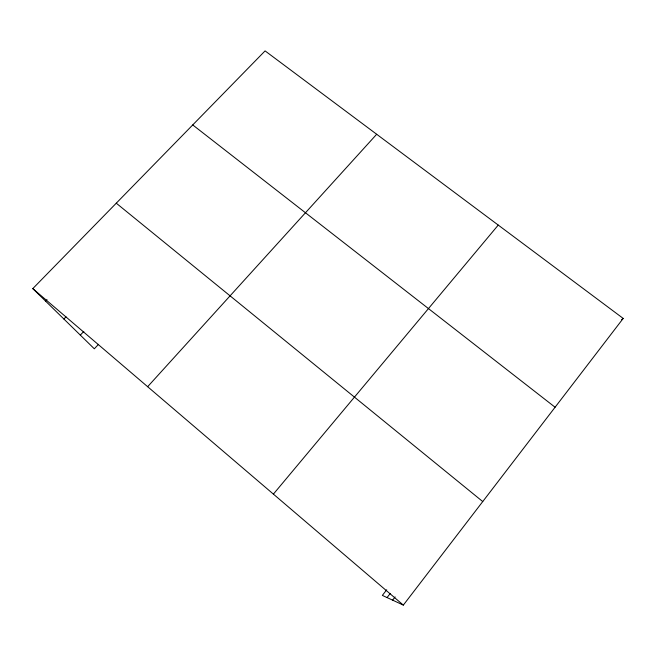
<?xml version="1.0" encoding="UTF-8"?>
<svg xmlns="http://www.w3.org/2000/svg" width="656" height="656" viewBox="0 0 656 656"><rect width="100%" height="100%" fill="white"/><g stroke="black" fill="none" stroke-linecap="round" stroke-linejoin="round"><path stroke-width="0.98" d="M386.72 589.777L382.358 595.402L403.342 605.103L623.2 318.422L265.081 50.897L32.8 288.607L94.316 348.803L98.507 344.334M392.624 600.15L395.117 596.919M387.056 597.575L390.189 593.524M273.396 494.116L498.248 225.082M147.649 386.704L376.683 134.267M80.319 335.109L83.812 331.411M63.894 319.037L66.018 316.815M45.592 301.12L47.011 299.661M621.642 319.661L623.2 318.422M192.733 124.935L555.091 407.237M116.268 203.188L482.742 501.569M32.8 288.607L403.342 605.103"/></g></svg>
